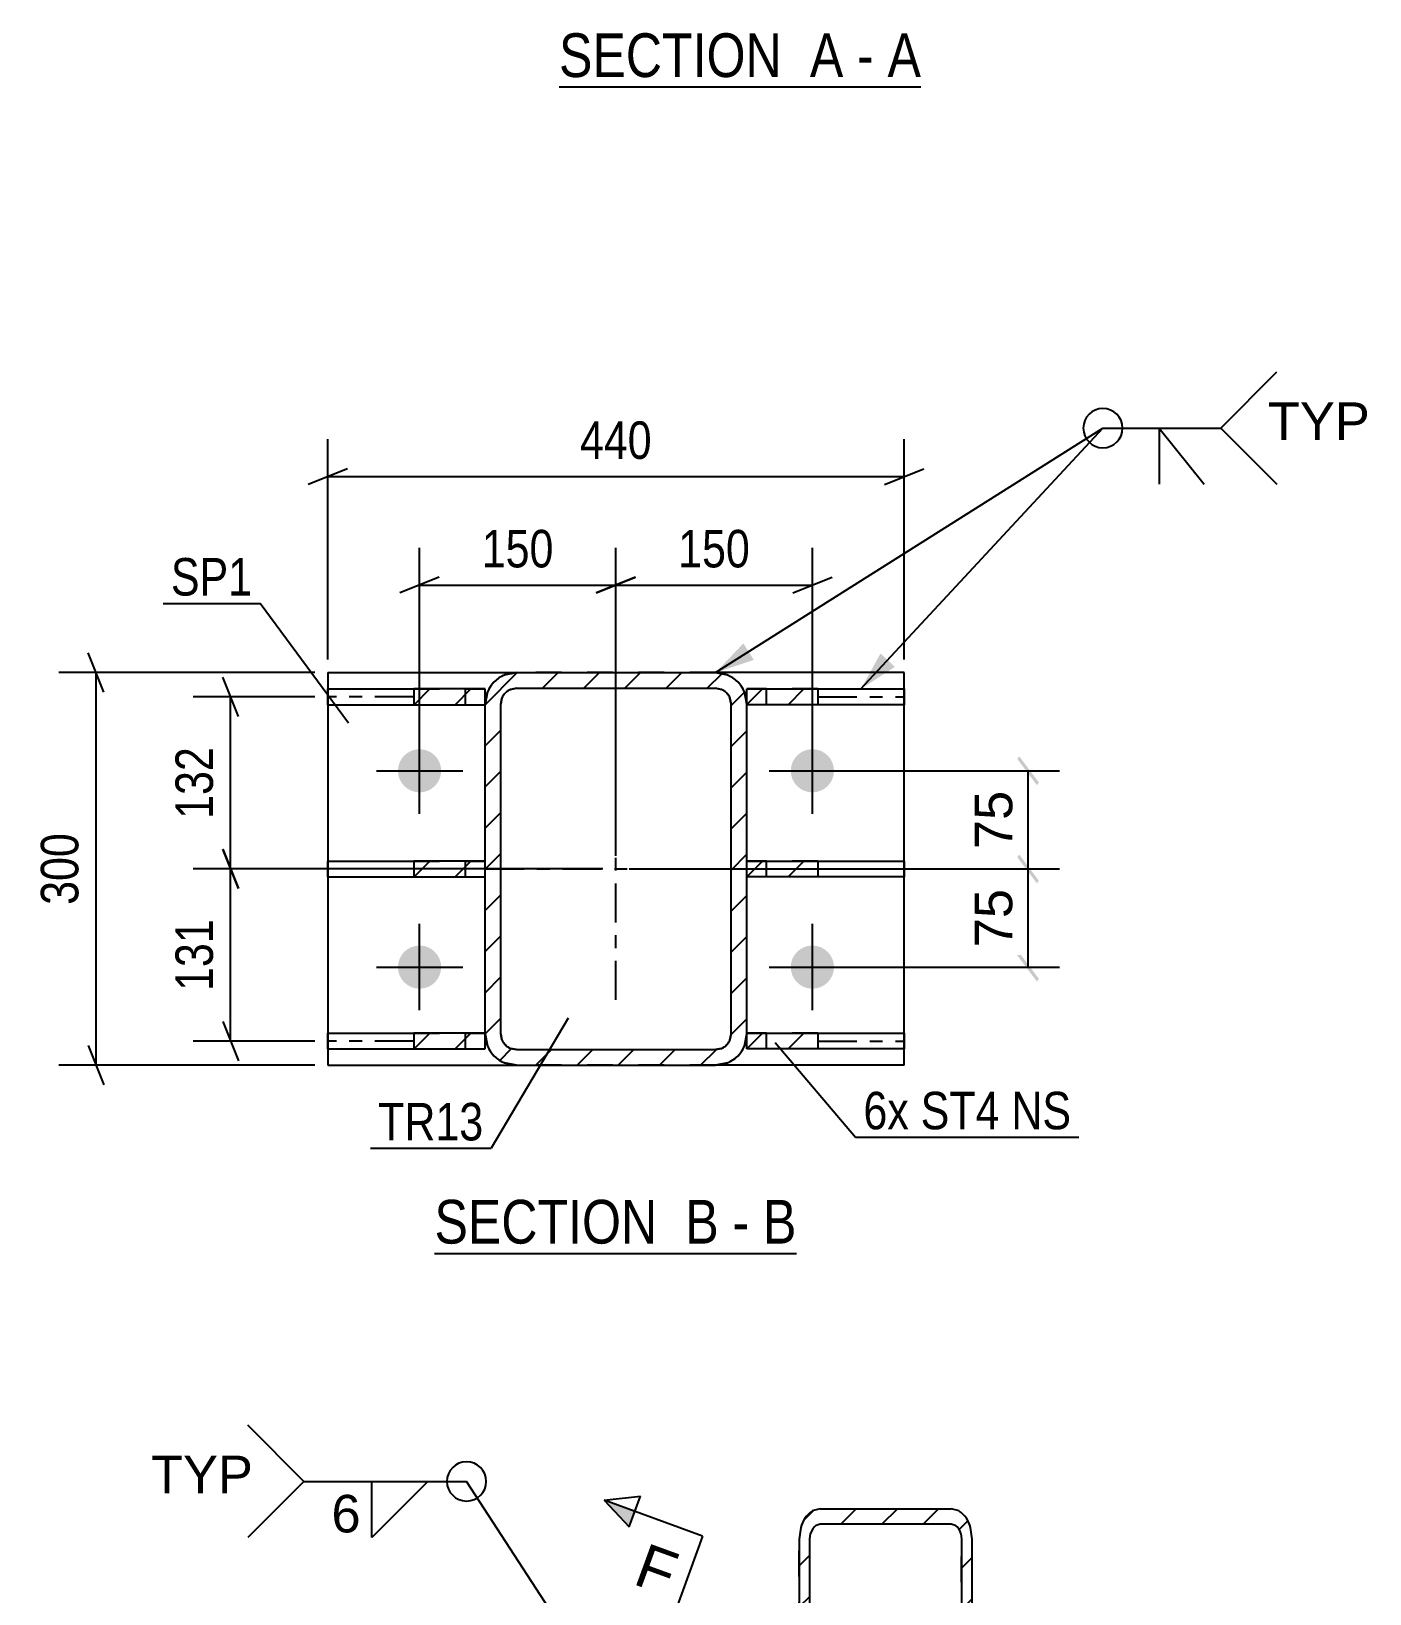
# Model space of a CAD drawing. Header units: millimetres. Extents: x -141 to 1048, y -561 to 280.
# Drawn here: x 638.5 to 740.8, y -43.2 to 76.1 of the extents above; entities that cross this region are included whole.
import ezdxf

# ---------------------------------------------------------------- set-up
doc = ezdxf.new("R2010")
doc.units = ezdxf.units.MM
doc.linetypes.add('DXK_LINE_DOT2', pattern=[3.9198, 1.9599, -1.9599])
doc.linetypes.add('DXK_LINE_DOT3', pattern=[5.9187, 2.979, -0.9799, 0.9799, -0.9799])
doc.styles.add('Arial', font='ARIAL.TTF', dxfattribs={"height": 0.2})
doc.styles.add('Arial Narrow', font='ARIALN.TTF', dxfattribs={"height": 0.2})

# ---------------------------------------------------------------- blocks, each defined once
blk = doc.blocks.new('Unknown-389626618-18 - 1403')
at = {"color": 6, "linetype": 'Continuous'}
blk.add_line((669.34, -17.23), (696.99, -17.23), dxfattribs=at)
at = {"color": 0, "linetype": 'Continuous'}
for points in [[(687.45, -16.48), (687.45, -12.98), (669.34, -12.98), (669.34, -16.48)], [(691.05, -16.48), (691.05, -12.98), (688.5, -12.98), (688.5, -16.48)], [(693.38, -16.48), (693.38, -12.98), (692.1, -12.98), (692.1, -16.48)], [(696.99, -16.48), (696.99, -12.98), (694.43, -12.98), (694.43, -16.48)]]:
    blk.add_wipeout(points, dxfattribs=at)
at = {"color": 7, "linetype": 'Continuous', "style": 'Arial Narrow'}
for s, p in [('SECTION ', (669.34, -16.48)), ('B', (688.5, -16.48)), ('B', (694.43, -16.48)), ('-', (692.1, -16.48))]:
    blk.add_text(s, height=3.34, dxfattribs=at).set_placement(p)
blk = doc.blocks.new('Unknown-389626618-14 - 5670')
at = {"color": 6, "linetype": 'Continuous'}
blk.add_line((678.85, 71.89), (706.49, 71.89), dxfattribs=at)
at = {"color": 0, "linetype": 'Continuous'}
for points in [[(696.96, 72.64), (696.96, 76.14), (678.85, 76.14), (678.85, 72.64)], [(700.56, 72.64), (700.56, 76.14), (698.01, 76.14), (698.01, 72.64)], [(702.89, 72.64), (702.89, 76.14), (701.61, 76.14), (701.61, 72.64)], [(706.49, 72.64), (706.49, 76.14), (703.94, 76.14), (703.94, 72.64)]]:
    blk.add_wipeout(points, dxfattribs=at)
at = {"color": 7, "linetype": 'Continuous', "style": 'Arial Narrow'}
for s, p in [('SECTION ', (678.85, 72.64)), ('A', (698.01, 72.64)), ('A', (703.94, 72.64)), ('-', (701.61, 72.64))]:
    blk.add_text(s, height=3.34, dxfattribs=at).set_placement(p)
blk = doc.blocks.new('Part-389626618-1493 - 1403')
at = {"linetype": 'Continuous'}
h = blk.add_hatch(dxfattribs=at)
h.set_pattern_fill('', scale=0.7, style=0, pattern_type=0)
h.set_pattern_definition([(45, (667.7746, 11.5385), (-1.57154, 1.57154), [])])
h.paths.add_polyline_path([(667.77, 12.74), (667.77, 11.54), (673.2, 11.54), (673.2, 12.74)])
at = {"color": 2, "linetype": 'Continuous'}
for p, q in [((661.2, 12.74), (667.77, 12.74)), ((661.2, 11.54), (661.2, 12.74)), ((673.2, 12.74), (667.77, 12.74)), ((667.77, 12.74), (667.77, 11.54)), ((673.2, 11.54), (673.2, 12.74)), ((661.2, 11.54), (667.77, 11.54)), ((667.77, 11.54), (673.2, 11.54))]:
    blk.add_line(p, q, dxfattribs=at)
at = {"color": 7, "linetype": 'DXK_LINE_DOT2'}
for p, q in [((667.77, 12.74), (673.2, 12.74)), ((671.7, 11.54), (671.7, 12.74)), ((673.2, 11.54), (673.2, 12.74)), ((667.77, 11.54), (673.2, 11.54))]:
    blk.add_line(p, q, dxfattribs=at)
blk = doc.blocks.new('Part-389626618-1508 - 1403')
at = {"linetype": 'Continuous'}
h = blk.add_hatch(dxfattribs=at)
h.set_pattern_fill('', scale=0.7, style=0, pattern_type=0)
h.set_pattern_definition([(45, (693.1951, 11.5385), (-1.57154, 1.57154), [])])
h.paths.add_polyline_path([(693.2, 12.74), (693.2, 11.54), (698.62, 11.54), (698.62, 12.74)])
at = {"color": 7, "linetype": 'DXK_LINE_DOT2'}
for p, q in [((693.2, 11.54), (693.2, 12.74)), ((698.62, 12.74), (693.2, 12.74)), ((694.7, 11.54), (694.7, 12.74)), ((698.62, 11.54), (693.2, 11.54))]:
    blk.add_line(p, q, dxfattribs=at)
at = {"color": 2, "linetype": 'Continuous'}
for p, q in [((693.2, 11.54), (693.2, 12.74)), ((693.2, 12.74), (698.62, 12.74)), ((698.62, 12.74), (705.2, 12.74)), ((698.62, 12.74), (698.62, 11.54)), ((705.2, 12.74), (705.2, 11.54)), ((698.62, 11.54), (693.2, 11.54)), ((705.2, 11.54), (698.62, 11.54))]:
    blk.add_line(p, q, dxfattribs=at)
blk = doc.blocks.new('Part-389626618-1513 - 1403')
at = {"linetype": 'Continuous'}
h = blk.add_hatch(dxfattribs=at)
h.set_pattern_fill('', scale=0.7, style=0, pattern_type=0)
h.set_pattern_definition([(45, (693.1951, 24.6885), (-1.57154, 1.57154), [])])
h.paths.add_polyline_path([(693.2, 25.89), (693.2, 24.69), (698.62, 24.69), (698.62, 25.89)])
at = {"color": 7, "linetype": 'DXK_LINE_DOT2'}
for p, q in [((693.2, 24.69), (693.2, 25.89)), ((698.62, 25.89), (693.2, 25.89)), ((694.7, 24.69), (694.7, 25.89)), ((698.62, 24.69), (693.2, 24.69))]:
    blk.add_line(p, q, dxfattribs=at)
at = {"color": 2, "linetype": 'Continuous'}
for p, q in [((693.2, 24.69), (693.2, 25.89)), ((693.2, 25.89), (698.62, 25.89)), ((698.62, 25.89), (705.2, 25.89)), ((698.62, 25.89), (698.62, 24.69)), ((705.2, 25.89), (705.2, 24.69)), ((698.62, 24.69), (693.2, 24.69)), ((705.2, 24.69), (698.62, 24.69))]:
    blk.add_line(p, q, dxfattribs=at)
at = {"color": 7, "linetype": 'DXK_LINE_DOT3'}
for p, q in [((693.2, 25.29), (693.2, 25.29)), ((698.62, 25.29), (705.2, 25.29))]:
    blk.add_line(p, q, dxfattribs=at)
blk = doc.blocks.new('Part-389626618-1457 - 1403')
at = {"color": 2, "linetype": 'Continuous'}
for p, q in [((661.2, 27.14), (675.6, 27.14)), ((661.2, 27.14), (661.2, -2.86)), ((705.2, 27.14), (690.8, 27.14)), ((705.2, -2.86), (705.2, 27.14)), ((661.2, -2.86), (675.6, -2.86)), ((705.2, -2.86), (690.8, -2.86))]:
    blk.add_line(p, q, dxfattribs=at)
at = {"color": 7, "linetype": 'DXK_LINE_DOT2'}
for p, q in [((690.8, 27.14), (675.6, 27.14)), ((690.8, -2.86), (675.6, -2.86))]:
    blk.add_line(p, q, dxfattribs=at)
blk = doc.blocks.new('Part-389626618-1498 - 1403')
at = {"linetype": 'Continuous'}
h = blk.add_hatch(dxfattribs=at)
h.set_pattern_fill('', scale=0.7, style=0, pattern_type=0)
h.set_pattern_definition([(45, (667.7746, 24.6885), (-1.57154, 1.57154), [])])
h.paths.add_polyline_path([(667.77, 25.89), (667.77, 24.69), (673.2, 24.69), (673.2, 25.89)])
at = {"color": 2, "linetype": 'Continuous'}
for p, q in [((661.2, 25.89), (667.77, 25.89)), ((661.2, 24.69), (661.2, 25.89)), ((673.2, 25.89), (667.77, 25.89)), ((667.77, 25.89), (667.77, 24.69)), ((673.2, 24.69), (673.2, 25.89)), ((661.2, 24.69), (667.77, 24.69)), ((667.77, 24.69), (673.2, 24.69))]:
    blk.add_line(p, q, dxfattribs=at)
at = {"color": 7, "linetype": 'DXK_LINE_DOT3'}
for p, q in [((667.77, 25.29), (661.2, 25.29)), ((673.2, 25.29), (673.2, 25.29))]:
    blk.add_line(p, q, dxfattribs=at)
at = {"color": 7, "linetype": 'DXK_LINE_DOT2'}
for p, q in [((667.77, 25.89), (673.2, 25.89)), ((671.7, 24.69), (671.7, 25.89)), ((673.2, 24.69), (673.2, 25.89)), ((667.77, 24.69), (673.2, 24.69))]:
    blk.add_line(p, q, dxfattribs=at)
blk = doc.blocks.new('Part-389626618-1503 - 1403')
at = {"linetype": 'Continuous'}
h = blk.add_hatch(dxfattribs=at)
h.set_pattern_fill('', scale=0.7, style=0, pattern_type=0)
h.set_pattern_definition([(45, (667.7746, -1.6115), (-1.57154, 1.57154), [])])
h.paths.add_polyline_path([(667.77, -0.41), (667.77, -1.61), (673.2, -1.61), (673.2, -0.41)])
at = {"color": 2, "linetype": 'Continuous'}
for p, q in [((661.2, -0.41), (667.77, -0.41)), ((661.2, -1.61), (661.2, -0.41)), ((673.2, -0.41), (667.77, -0.41)), ((667.77, -0.41), (667.77, -1.61)), ((673.2, -1.61), (673.2, -0.41)), ((661.2, -1.61), (667.77, -1.61)), ((667.77, -1.61), (673.2, -1.61))]:
    blk.add_line(p, q, dxfattribs=at)
at = {"color": 7, "linetype": 'DXK_LINE_DOT3'}
for p, q in [((667.77, -1.01), (661.2, -1.01)), ((673.2, -1.01), (673.2, -1.01))]:
    blk.add_line(p, q, dxfattribs=at)
at = {"color": 7, "linetype": 'DXK_LINE_DOT2'}
for p, q in [((667.77, -0.41), (673.2, -0.41)), ((671.7, -1.61), (671.7, -0.41)), ((673.2, -1.61), (673.2, -0.41)), ((667.77, -1.61), (673.2, -1.61))]:
    blk.add_line(p, q, dxfattribs=at)
blk = doc.blocks.new('Part-389626618-1518 - 1403')
at = {"linetype": 'Continuous'}
h = blk.add_hatch(dxfattribs=at)
h.set_pattern_fill('', scale=0.7, style=0, pattern_type=0)
h.set_pattern_definition([(45, (693.1951, -1.6115), (-1.57154, 1.57154), [])])
h.paths.add_polyline_path([(693.2, -0.41), (693.2, -1.61), (698.62, -1.61), (698.62, -0.41)])
at = {"color": 7, "linetype": 'DXK_LINE_DOT2'}
for p, q in [((693.2, -1.61), (693.2, -0.41)), ((698.62, -0.41), (693.2, -0.41)), ((694.7, -1.61), (694.7, -0.41)), ((698.62, -1.61), (693.2, -1.61))]:
    blk.add_line(p, q, dxfattribs=at)
at = {"color": 2, "linetype": 'Continuous'}
for p, q in [((693.2, -1.61), (693.2, -0.41)), ((693.2, -0.41), (698.62, -0.41)), ((698.62, -0.41), (705.2, -0.41)), ((698.62, -0.41), (698.62, -1.61)), ((705.2, -0.41), (705.2, -1.61)), ((698.62, -1.61), (693.2, -1.61)), ((705.2, -1.61), (698.62, -1.61))]:
    blk.add_line(p, q, dxfattribs=at)
at = {"color": 7, "linetype": 'DXK_LINE_DOT3'}
for p, q in [((693.2, -1.01), (693.2, -1.01)), ((698.62, -1.01), (705.2, -1.01))]:
    blk.add_line(p, q, dxfattribs=at)
blk = doc.blocks.new('Part-389626618-1557 - 1403')
at = {"linetype": 'Continuous'}
h = blk.add_hatch(dxfattribs=at)
h.set_pattern_fill('', scale=0.7, style=0, pattern_type=0)
h.set_pattern_definition([(45, (673.1951, -0.4615), (-1.57154, 1.57154), [])])
h.paths.add_polyline_path([(673.2, 24.74), (673.2, -0.46), (673.38, -1.38), (673.9, -2.16), (674.68, -2.68), (675.6, -2.86), (690.8, -2.86), (691.71, -2.68), (692.49, -2.16), (693.01, -1.38), (693.2, -0.46), (693.2, 24.74), (693.01, 25.66), (692.49, 26.44), (691.71, 26.96), (690.8, 27.14), (675.6, 27.14), (674.68, 26.96), (673.9, 26.44), (673.38, 25.66)])
h.paths.add_polyline_path([(674.75, 25.59), (675.14, 25.85), (675.6, 25.94), (690.8, 25.94), (691.25, 25.85), (691.64, 25.59), (691.9, 25.2), (692, 24.74), (692, -0.46), (691.9, -0.92), (691.64, -1.31), (691.25, -1.57), (690.8, -1.66), (675.6, -1.66), (675.14, -1.57), (674.75, -1.31), (674.49, -0.92), (674.4, -0.46), (674.4, 24.74), (674.49, 25.2)])
at = {"color": 7, "linetype": 'DXK_LINE_DOT2'}
for p, q in [((674.68, 26.96), (675.6, 27.14)), ((675.6, 27.14), (690.8, 27.14)), ((690.8, 27.14), (691.71, 26.96)), ((673.2, 24.74), (673.38, 25.66)), ((674.49, 25.2), (674.4, 24.74)), ((675.6, 25.94), (675.14, 25.85)), ((675.6, 25.94), (690.8, 25.94)), ((691.25, 25.85), (690.8, 25.94)), ((692, 24.74), (691.9, 25.2)), ((693.01, 25.66), (693.2, 24.74)), ((673.2, -0.46), (673.2, 24.74)), ((674.4, -0.46), (674.4, 24.74)), ((692, -0.46), (692, 24.74)), ((693.2, -0.46), (693.2, 24.74)), ((673.38, -1.38), (673.2, -0.46)), ((674.4, -0.46), (674.49, -0.92)), ((691.9, -0.92), (692, -0.46)), ((693.2, -0.46), (693.01, -1.38)), ((675.14, -1.57), (675.6, -1.66)), ((675.6, -1.66), (690.8, -1.66)), ((690.8, -1.66), (691.25, -1.57)), ((675.6, -2.86), (674.68, -2.68)), ((675.6, -2.86), (690.8, -2.86)), ((691.71, -2.68), (690.8, -2.86))]:
    blk.add_line(p, q, dxfattribs=at)
at = {"color": 2, "linetype": 'Continuous'}
for p, q in [((675.6, 27.14), (674.68, 26.96)), ((675.6, 27.14), (690.8, 27.14)), ((691.71, 26.96), (690.8, 27.14)), ((673.38, 25.66), (673.2, 24.74)), ((674.4, 24.74), (674.49, 25.2)), ((675.14, 25.85), (675.6, 25.94)), ((675.6, 25.94), (690.8, 25.94)), ((690.8, 25.94), (691.25, 25.85)), ((691.9, 25.2), (692, 24.74)), ((693.2, 24.74), (693.01, 25.66)), ((673.2, -0.46), (673.2, 24.74)), ((674.4, -0.46), (674.4, 24.74)), ((692, -0.46), (692, 24.74)), ((693.2, -0.46), (693.2, 24.74)), ((673.2, -0.46), (673.38, -1.38)), ((674.49, -0.92), (674.4, -0.46)), ((692, -0.46), (691.9, -0.92)), ((693.01, -1.38), (693.2, -0.46)), ((675.6, -1.66), (675.14, -1.57)), ((675.6, -1.66), (690.8, -1.66)), ((691.25, -1.57), (690.8, -1.66)), ((674.68, -2.68), (675.6, -2.86)), ((675.6, -2.86), (690.8, -2.86)), ((690.8, -2.86), (691.71, -2.68))]:
    blk.add_line(p, q, dxfattribs=at)
at = {"color": 7, "linetype": 'DXK_LINE_DOT3'}
for p, q in [((683.2, 2.14), (683.2, 22.14)), ((673.2, 12.14), (693.2, 12.14))]:
    blk.add_line(p, q, dxfattribs=at)
at = {"color": 7, "linetype": 'DXK_LINE_DOT2'}
for centre, radius, start, end in [((675.6, 24.74), 2.4, 112.5, 157.5), ((690.8, 24.74), 2.4, 22.5, 67.5), ((675.6, 24.74), 1.2, 112.5, 157.5), ((690.8, 24.74), 1.2, 22.5, 67.5), ((675.6, -0.46), 1.2, 202.5, 247.5), ((690.8, -0.46), 1.2, 292.5, 337.5), ((675.6, -0.46), 2.4, 202.5, 247.5), ((690.8, -0.46), 2.4, 292.5, 337.5)]:
    blk.add_arc(centre, radius, start, end, dxfattribs=at)
at = {"color": 2, "linetype": 'Continuous'}
for centre, radius, start, end in [((675.6, 24.74), 2.4, 112.5, 157.5), ((690.8, 24.74), 2.4, 22.5, 67.5), ((675.6, 24.74), 1.2, 112.5, 157.5), ((690.8, 24.74), 1.2, 22.5, 67.5), ((675.6, -0.46), 1.2, 202.5, 247.5), ((690.8, -0.46), 1.2, 292.5, 337.5), ((675.6, -0.46), 2.4, 202.5, 247.5), ((690.8, -0.46), 2.4, 292.5, 337.5)]:
    blk.add_arc(centre, radius, start, end, dxfattribs=at)
blk = doc.blocks.new('Bolt-389626618-1614 - 1403')
at = {"linetype": 'Continuous'}
for points in [[(666.55, 19.64, -1), (669.85, 19.64, -1)], [(696.55, 19.64, -1), (699.85, 19.64, -1)], [(666.55, 4.64, -1), (669.85, 4.64, -1)], [(696.55, 4.64, -1), (699.85, 4.64, -1)]]:
    blk.add_hatch(color=1, dxfattribs=at).paths.add_polyline_path(points)
at = {"color": 1, "linetype": 'Continuous'}
for p, q in [((668.2, 16.34), (668.2, 22.94)), ((698.2, 16.34), (698.2, 22.94)), ((664.9, 19.64), (671.5, 19.64)), ((694.9, 19.64), (701.5, 19.64)), ((668.2, 1.34), (668.2, 7.94)), ((698.2, 1.34), (698.2, 7.94)), ((664.9, 4.64), (671.5, 4.64)), ((694.9, 4.64), (701.5, 4.64))]:
    blk.add_line(p, q, dxfattribs=at)
blk = doc.blocks.new('Part-389626618-3055 - 3053')
at = {"linetype": 'Continuous'}
h = blk.add_hatch(dxfattribs=at)
h.set_pattern_fill('', scale=0.7, style=0, pattern_type=0)
h.set_pattern_definition([(45, (697.201, -53.6675), (-1.57154, 1.57154), [])])
h.paths.add_polyline_path([(697.2, -39.07), (697.2, -53.67), (697.26, -54.1), (698.06, -54.1), (698, -53.67), (698, -39.07), (698.06, -38.62), (698.24, -38.24), (698.49, -37.99), (698.8, -37.9), (708.8, -37.9), (709.11, -37.99), (709.37, -38.24), (709.54, -38.62), (709.6, -39.07), (709.6, -53.67), (709.54, -54.1), (710.34, -54.1), (710.4, -53.67), (710.4, -39.07), (710.28, -38.18), (709.93, -37.42), (709.41, -36.91), (708.8, -36.74), (698.8, -36.74), (698.19, -36.91), (697.67, -37.42), (697.32, -38.18)])
at = {"color": 2, "linetype": 'Continuous'}
for p, q in [((698.8, -36.74), (698.19, -36.91)), ((698.8, -36.74), (708.8, -36.74)), ((709.41, -36.91), (708.8, -36.74)), ((697.32, -38.18), (697.2, -39.07)), ((698.49, -37.99), (698.8, -37.9)), ((698.8, -37.9), (708.8, -37.9)), ((708.8, -37.9), (709.11, -37.99)), ((710.4, -39.07), (710.28, -38.18)), ((697.2, -39.07), (697.2, -39.07)), ((697.2, -39.07), (697.2, -53.67)), ((698, -39.07), (698.06, -38.62)), ((698, -39.07), (698, -39.07)), ((698, -53.67), (698, -39.07)), ((709.54, -38.62), (709.6, -39.07)), ((709.6, -39.07), (709.6, -39.07)), ((709.6, -39.07), (709.6, -53.67)), ((710.4, -39.07), (710.4, -39.07)), ((710.4, -53.67), (710.4, -39.07)), ((697.2, -54.1), (697.2, -53.67)), ((697.2, -53.67), (697.26, -54.1)), ((698.06, -54.1), (698, -53.67)), ((698.49, -53.7), (698.24, -53.96)), ((698.8, -53.61), (698.49, -53.7)), ((698.8, -53.61), (708.8, -53.61)), ((709.11, -53.7), (708.8, -53.61)), ((709.37, -53.96), (709.11, -53.7)), ((709.6, -53.67), (709.54, -54.1)), ((710.34, -54.1), (710.4, -53.67)), ((710.4, -54.1), (710.4, -53.67)), ((697.26, -54.1), (698.06, -54.1)), ((698.06, -54.1), (698.06, -54.1)), ((698.24, -53.96), (698.17, -54.1)), ((709.43, -54.1), (709.37, -53.96)), ((709.54, -54.1), (709.54, -54.1)), ((709.54, -54.1), (710.34, -54.1))]:
    blk.add_line(p, q, dxfattribs=at)
at = {"color": 7, "linetype": 'DXK_LINE_DOT2'}
for p, q in [((697.2, -53.67), (697.2, -39.07)), ((698, -54.1), (698, -39.07)), ((709.6, -54.1), (709.6, -39.07)), ((710.4, -53.67), (710.4, -39.07)), ((698.19, -52.62), (698.8, -52.45)), ((698.8, -52.45), (708.8, -52.45)), ((708.8, -52.45), (709.41, -52.62)), ((697.2, -54.1), (697.26, -54.1)), ((697.2, -54.1), (697.29, -54.1)), ((697.29, -54.1), (697.32, -53.89)), ((697.29, -54.1), (698.17, -54.1)), ((709.43, -54.1), (710.4, -54.1)), ((709.54, -54.1), (709.6, -54.1)), ((710.28, -53.89), (710.31, -54.1))]:
    blk.add_line(p, q, dxfattribs=at)
at = {"color": 2, "linetype": 'Continuous'}
for centre, radius, start, end in [((699.39, -38.67), 2.13, 124.4664, 166.7051), ((708.21, -38.67), 2.13, 13.2949, 55.5336), ((699.1, -38.87), 1.06, 124.4664, 166.7051), ((708.51, -38.87), 1.06, 13.2949, 55.5336)]:
    blk.add_arc(centre, radius, start, end, dxfattribs=at)
at = {"color": 7, "linetype": 'DXK_LINE_DOT2'}
for centre, start, end in [((699.39, -54.38), 124.4664, 166.7051), ((708.21, -54.38), 13.2949, 55.5336)]:
    blk.add_arc(centre, 2.13, start, end, dxfattribs=at)
blk = doc.blocks.new('StraightDimension-389626618-53666 - 1403')
at = {"color": 7, "linetype": 'Continuous'}
for p, q in [((683.2, 13.14), (683.2, 36.68)), ((698.2, 20.64), (698.2, 36.68)), ((684.7, 34.43), (681.7, 33.23)), ((683.2, 33.83), (698.2, 33.83)), ((696.7, 33.23), (699.7, 34.43))]:
    blk.add_line(p, q, dxfattribs=at)
at = {"color": 0}
blk.add_wipeout([(694.04, 34.58), (694.04, 38.78), (687.35, 38.78), (687.35, 34.58)], dxfattribs=at)
at = {"color": 3, "style": 'Arial Narrow'}
blk.add_text('150', height=2.863, dxfattribs=at).set_placement((687.95, 35.18))
blk = doc.blocks.new('StraightDimension-389626618-53762 - 1403')
at = {"linetype": 'Continuous'}
for points in [[(715.5, 18.74), (715.35, 18.54), (713.85, 20.54), (714, 20.74)], [(713.85, 13.04), (714, 13.24), (715.5, 11.24), (715.35, 11.04)]]:
    blk.add_hatch(color=7, dxfattribs=at).paths.add_polyline_path(points)
at = {"color": 7, "linetype": 'Continuous'}
for p, q in [((699.2, 19.64), (717.07, 19.64)), ((714.67, 12.14), (714.67, 19.64)), ((684.2, 12.14), (717.07, 12.14))]:
    blk.add_line(p, q, dxfattribs=at)
at = {"color": 0}
blk.add_wipeout([(714.07, 18.71), (709.87, 18.71), (709.87, 13.06), (714.07, 13.06)], dxfattribs=at)
at = {"color": 3, "style": 'Arial'}
blk.add_text('75', height=2.865, rotation=90.0002, dxfattribs=at).set_placement((713.47, 13.66))
blk = doc.blocks.new('StraightDimension-389626618-1734 - 1403')
at = {"color": 7, "linetype": 'Continuous'}
for p, q in [((644.09, 25.64), (642.89, 28.64)), ((660.2, 27.14), (640.64, 27.14)), ((643.49, -2.86), (643.49, 27.14)), ((642.89, -1.36), (644.09, -4.36)), ((660.2, -2.86), (640.64, -2.86))]:
    blk.add_line(p, q, dxfattribs=at)
at = {"color": 0}
blk.add_wipeout([(642.74, 15.48), (638.54, 15.48), (638.54, 8.8), (642.74, 8.8)], dxfattribs=at)
at = {"color": 3, "style": 'Arial Narrow'}
blk.add_text('300', height=2.863, rotation=90.0002, dxfattribs=at).set_placement((642.14, 9.4))
blk = doc.blocks.new('StraightDimension-389626618-1747 - 1403')
at = {"color": 7, "linetype": 'Continuous'}
for p, q in [((661.2, 28.14), (661.2, 44.97)), ((705.2, 28.14), (705.2, 44.97)), ((662.7, 42.72), (659.7, 41.52)), ((661.2, 42.12), (705.2, 42.12)), ((703.7, 41.52), (706.7, 42.72))]:
    blk.add_line(p, q, dxfattribs=at)
at = {"color": 0}
blk.add_wipeout([(686.54, 42.87), (686.54, 47.07), (679.85, 47.07), (679.85, 42.87)], dxfattribs=at)
at = {"color": 3, "style": 'Arial Narrow'}
blk.add_text('440', height=2.863, dxfattribs=at).set_placement((680.45, 43.47))
blk = doc.blocks.new('StraightDimension-389626618-53667 - 1403')
at = {"color": 7, "linetype": 'Continuous'}
for p, q in [((668.2, 20.64), (668.2, 36.68)), ((683.2, 13.14), (683.2, 36.68)), ((669.7, 34.43), (666.7, 33.23)), ((668.2, 33.83), (683.2, 33.83)), ((681.7, 33.23), (684.7, 34.43))]:
    blk.add_line(p, q, dxfattribs=at)
at = {"color": 0}
blk.add_wipeout([(679.04, 34.58), (679.04, 38.78), (672.35, 38.78), (672.35, 34.58)], dxfattribs=at)
at = {"color": 3, "style": 'Arial Narrow'}
blk.add_text('150', height=2.863, dxfattribs=at).set_placement((672.95, 35.18))
blk = doc.blocks.new('StraightDimension-389626618-53715 - 1403')
at = {"color": 7, "linetype": 'Continuous'}
for p, q in [((654.37, 23.79), (653.17, 26.79)), ((660.2, 25.29), (650.92, 25.29)), ((653.77, 12.14), (653.77, 25.29)), ((653.17, 13.64), (654.37, 10.64)), ((682.2, 12.14), (650.92, 12.14))]:
    blk.add_line(p, q, dxfattribs=at)
at = {"color": 0}
blk.add_wipeout([(653.02, 22.06), (648.82, 22.06), (648.82, 15.37), (653.02, 15.37)], dxfattribs=at)
at = {"color": 3, "style": 'Arial Narrow'}
blk.add_text('132', height=2.863, rotation=90.0002, dxfattribs=at).set_placement((652.42, 15.97))
blk = doc.blocks.new('StraightDimension-389626618-53716 - 1403')
at = {"color": 7, "linetype": 'Continuous'}
for p, q in [((654.37, 10.64), (653.17, 13.64)), ((682.2, 12.14), (650.92, 12.14)), ((653.77, -1.01), (653.77, 12.14)), ((653.17, 0.49), (654.37, -2.51)), ((660.2, -1.01), (650.92, -1.01))]:
    blk.add_line(p, q, dxfattribs=at)
at = {"color": 0}
blk.add_wipeout([(653.02, 8.91), (648.82, 8.91), (648.82, 2.22), (653.02, 2.22)], dxfattribs=at)
at = {"color": 3, "style": 'Arial Narrow'}
blk.add_text('131', height=2.863, rotation=90.0002, dxfattribs=at).set_placement((652.42, 2.82))
blk = doc.blocks.new('StraightDimension-389626618-53763 - 1403')
at = {"linetype": 'Continuous'}
for points in [[(715.5, 11.24), (715.35, 11.04), (713.85, 13.04), (714, 13.24)], [(713.85, 5.54), (714, 5.74), (715.5, 3.74), (715.35, 3.54)]]:
    blk.add_hatch(color=7, dxfattribs=at).paths.add_polyline_path(points)
at = {"color": 7, "linetype": 'Continuous'}
for p, q in [((684.2, 12.14), (717.07, 12.14)), ((714.67, 4.64), (714.67, 12.14)), ((699.2, 4.64), (717.07, 4.64))]:
    blk.add_line(p, q, dxfattribs=at)
at = {"color": 0}
blk.add_wipeout([(714.07, 11.21), (709.87, 11.21), (709.87, 5.56), (714.07, 5.56)], dxfattribs=at)
at = {"color": 3, "style": 'Arial'}
blk.add_text('75', height=2.865, rotation=90.0002, dxfattribs=at).set_placement((713.47, 6.16))
blk = doc.blocks.new('Mark-389626618-1452 - 1403')
at = {"color": 30, "linetype": 'Continuous'}
for p in [(648.61, 32.43), (662.78, 23.29)]:
    blk.add_line(p, (656.02, 32.43), dxfattribs=at)
at = {"color": 0}
blk.add_wipeout([(655.42, 33.03), (655.42, 36.03), (649.21, 36.03), (649.21, 33.03)], dxfattribs=at)
blk.add_wipeout([(655.42, 33.03), (655.42, 36.03), (649.21, 36.03), (649.21, 33.03)], dxfattribs=at)
at = {"color": 3, "style": 'Arial Narrow'}
blk.add_text('SP1', height=2.863, dxfattribs=at).set_placement((649.21, 33.03))
blk = doc.blocks.new('Mark-389626618-1553 - 1403')
at = {"color": 30, "linetype": 'Continuous'}
for p in [(679.56, 0.75), (664.44, -9.2)]:
    blk.add_line(p, (673.68, -9.2), dxfattribs=at)
at = {"color": 0}
blk.add_wipeout([(673.08, -8.6), (673.08, -5.6), (665.04, -5.6), (665.04, -8.6)], dxfattribs=at)
blk.add_wipeout([(673.08, -8.6), (673.08, -5.6), (665.04, -5.6), (665.04, -8.6)], dxfattribs=at)
at = {"color": 3, "style": 'Arial Narrow'}
blk.add_text('TR13', height=2.863, dxfattribs=at).set_placement((665.04, -8.6))
blk = doc.blocks.new('MarkSet-389626618-1821 - 1403')
at = {"color": 30, "linetype": 'Continuous'}
for p, q in [((695.37, -1.13), (701.5, -8.35)), ((701.5, -8.35), (718.56, -8.35))]:
    blk.add_line(p, q, dxfattribs=at)
at = {"color": 0}
for points in [[(705.57, -7.75), (705.57, -4.75), (702.1, -4.75), (702.1, -7.75)], [(712.5, -7.75), (712.5, -4.75), (706.47, -4.75), (706.47, -7.75)], [(717.96, -7.75), (717.96, -4.75), (713.4, -4.75), (713.4, -7.75)]]:
    blk.add_wipeout(points, dxfattribs=at)
for points in [[(705.57, -7.75), (705.57, -4.75), (702.1, -4.75), (702.1, -7.75)], [(712.5, -7.75), (712.5, -4.75), (706.47, -4.75), (706.47, -7.75)], [(717.96, -7.75), (717.96, -4.75), (713.4, -4.75), (713.4, -7.75)]]:
    blk.add_wipeout(points, dxfattribs=at)
at = {"color": 3, "style": 'Arial Narrow'}
for s, p in [('6x', (702.1, -7.75)), ('ST4', (706.47, -7.75)), ('NS', (713.4, -7.75))]:
    blk.add_text(s, height=2.863, dxfattribs=at).set_placement(p)
blk = doc.blocks.new('WeldMark-389626618-40532 - 1403')
at = {"linetype": 'Continuous'}
for points in [[(693.73, 28.11), (690.8, 27.14), (692.93, 29.37)], [(704.5, 27.58), (701.91, 25.89), (703.4, 28.6)]]:
    blk.add_hatch(color=30, dxfattribs=at).paths.add_polyline_path(points)
at = {"color": 30, "linetype": 'Continuous'}
for p, q in [((690.8, 27.14), (720.39, 45.82)), ((701.91, 25.89), (720.39, 45.82)), ((720.39, 45.82), (729.39, 45.82))]:
    blk.add_line(p, q, dxfattribs=at)
at = {"color": 3, "linetype": 'Continuous'}
for q in [(728.11, 41.54), (724.68, 41.54)]:
    blk.add_line((724.68, 45.82), q, dxfattribs=at)
for start, end in [(90, 270), (270, 90)]:
    blk.add_arc((720.39, 45.82), 1.5, start, end, dxfattribs=at)
at = {"color": 0, "linetype": 'Continuous'}
blk.add_wipeout([(740.77, 44.92), (740.77, 47.92), (732.99, 47.92), (732.99, 44.92)], dxfattribs=at)
blk.add_wipeout([(740.77, 44.92), (740.77, 47.92), (732.99, 47.92), (732.99, 44.92)], dxfattribs=at)
at = {"color": 3, "linetype": 'Continuous'}
for q in [(733.68, 50.11), (733.68, 41.54)]:
    blk.add_line((729.39, 45.82), q, dxfattribs=at)
at = {"color": 3, "linetype": 'Continuous', "style": 'Arial'}
blk.add_text('TYP', height=2.865, dxfattribs=at).set_placement((732.99, 44.92))
blk = doc.blocks.new('SectionMark-389626618-3319 - 3053')
at = {"linetype": 'Continuous'}
for points in [[(684.64, -36.95), (684.21, -38.12), (682.29, -36.09)], [(658.71, -108.18), (658.29, -109.35), (655.94, -108.5)]]:
    blk.add_hatch(color=6, dxfattribs=at).paths.add_polyline_path(points)
at = {"color": 6, "linetype": 'Continuous'}
for p, q in [((682.29, -36.09), (685.07, -35.77)), ((684.21, -38.12), (685.07, -35.77)), ((682.29, -36.09), (684.21, -38.12)), ((655.94, -108.5), (658.71, -108.18)), ((657.86, -110.53), (655.94, -108.5)), ((658.71, -108.18), (657.86, -110.53))]:
    blk.add_line(p, q, dxfattribs=at)
at = {"color": 0, "linetype": 'Continuous'}
for points in [[(687.07, -43.42), (688.27, -40.13), (685.59, -39.16), (684.39, -42.45)], [(663.11, -109.25), (664.31, -105.96), (661.63, -104.98), (660.43, -108.27)]]:
    blk.add_wipeout(points, dxfattribs=at)
at = {"color": 6, "linetype": 'Continuous'}
for p, q in [((689.81, -38.83), (682.29, -36.09)), ((689.81, -38.83), (687.07, -46.35)), ((663.45, -111.23), (666.19, -103.71)), ((663.45, -111.23), (655.94, -108.5))]:
    blk.add_line(p, q, dxfattribs=at)
at = {"color": 3, "linetype": 'Continuous', "style": 'Arial'}
for p in [(684.39, -42.45), (660.43, -108.27)]:
    blk.add_text('F', height=3.34, rotation=-20.002, dxfattribs=at).set_placement(p)
blk = doc.blocks.new('WeldMark-389626618-40425 - 3053')
at = {"linetype": 'Continuous'}
blk.add_hatch(color=30, dxfattribs=at).paths.add_polyline_path([(692.79, -65.56), (693.8, -68.48), (691.54, -66.38)])
at = {"color": 3, "linetype": 'Continuous'}
for p, q in [((659.37, -34.65), (655.08, -30.36)), ((659.37, -34.65), (655.08, -38.93)), ((664.55, -34.65), (668.83, -34.65)), ((668.83, -34.65), (664.55, -38.93)), ((664.55, -38.93), (664.55, -34.65))]:
    blk.add_line(p, q, dxfattribs=at)
at = {"color": 30, "linetype": 'Continuous'}
for p in [(659.37, -34.65), (693.8, -68.48)]:
    blk.add_line(p, (671.79, -34.65), dxfattribs=at)
at = {"color": 3, "linetype": 'Continuous'}
for start, end in [(90, 270), (270, 90)]:
    blk.add_arc((671.79, -34.65), 1.5, start, end, dxfattribs=at)
at = {"color": 0}
blk.add_wipeout([(663.89, -38.75), (663.89, -35.35), (661.27, -35.35), (661.27, -38.75)], dxfattribs=at)
at = {"color": 3, "style": 'Arial'}
blk.add_text('6', height=2.87, dxfattribs=at).set_placement((661.47, -38.55))
at = {"color": 0, "linetype": 'Continuous'}
blk.add_wipeout([(655.47, -35.55), (655.47, -32.55), (647.69, -32.55), (647.69, -35.55)], dxfattribs=at)
blk.add_wipeout([(655.47, -35.55), (655.47, -32.55), (647.69, -32.55), (647.69, -35.55)], dxfattribs=at)
at = {"color": 3, "linetype": 'Continuous', "style": 'Arial'}
blk.add_text('TYP', height=2.865, dxfattribs=at).set_placement((647.69, -35.55))

msp = doc.modelspace()

# ---------------------------------------------------------------- block references
for name in ['Unknown-389626618-14 - 5670', 'StraightDimension-389626618-1734 - 1403', 'Part-389626618-1457 - 1403', 'Part-389626618-1557 - 1403', 'Part-389626618-1498 - 1403', 'Part-389626618-1513 - 1403', 'Bolt-389626618-1614 - 1403', 'Part-389626618-1493 - 1403', 'Part-389626618-1508 - 1403', 'Part-389626618-1503 - 1403', 'Part-389626618-1518 - 1403', 'Unknown-389626618-18 - 1403', 'SectionMark-389626618-3319 - 3053', 'Part-389626618-3055 - 3053']:
    msp.add_blockref(name, (0, 0))

# ---------------------------------------------------------------- next in the draw order: block references
for name in ['StraightDimension-389626618-53666 - 1403', 'MarkSet-389626618-1821 - 1403', 'WeldMark-389626618-40425 - 3053']:
    msp.add_blockref(name, (0, 0))

# ---------------------------------------------------------------- next in the draw order: block references
for name in ['StraightDimension-389626618-1747 - 1403', 'StraightDimension-389626618-53762 - 1403']:
    msp.add_blockref(name, (0, 0))

# ---------------------------------------------------------------- next in the draw order: block references
for name in ['WeldMark-389626618-40532 - 1403', 'StraightDimension-389626618-53667 - 1403']:
    msp.add_blockref(name, (0, 0))

# ---------------------------------------------------------------- next in the draw order: block references
for name in ['StraightDimension-389626618-53715 - 1403', 'StraightDimension-389626618-53763 - 1403']:
    msp.add_blockref(name, (0, 0))

# ---------------------------------------------------------------- next in the draw order: block references
for name in ['Mark-389626618-1452 - 1403', 'StraightDimension-389626618-53716 - 1403']:
    msp.add_blockref(name, (0, 0))

# ---------------------------------------------------------------- next in the draw order: block references
msp.add_blockref('Mark-389626618-1553 - 1403', (0, 0))

doc.saveas('drawing.dxf')
